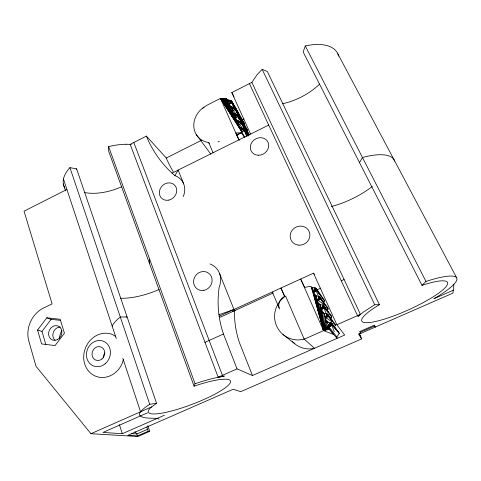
<?xml version="1.0" encoding="UTF-8"?>
<svg xmlns="http://www.w3.org/2000/svg" width="481" height="481" viewBox="0 0 481 481"><rect width="100%" height="100%" fill="white"/><g stroke="black" fill="none" stroke-linecap="round" stroke-linejoin="round"><path stroke-width="0.72" d="M292.195 341.191A22.469 22.162 -36.6 0 0 314.526 348.262L304.22 339.189L285.588 296.001C281.03 299.296 277.429 303.842 275.679 309.223A24.369 23.846 -40.2 0 0 298.581 339.959L304.22 339.189L323.569 330.639L324.158 313.45L322.727 312.987L321.639 312.019L320.292 304.726L317.959 303.571L317.352 302.435L314.941 295.599L313.865 294.643L311.351 287.157L310.257 286.351L304.389 287.44M332.076 320.412L327.477 314.111L326.587 313.732L325.3 318.729L325.192 319.961L325.811 321.122C327.555 323.274 332.088 321.116 332.269 324.765L329.371 327.387L329.124 328.523L333.76 334.535L323.569 330.639L317.352 302.435L318.783 296.38L319.667 296.759L324.501 303.619M149.314 263.041L149.699 259.343M126.07 144.252A47 23.286 -18.6 0 0 108.598 146.603L108.682 151.274L194.077 386.165A43.927 8.213 -20.8 0 1 230.171 380.501A43.927 8.213 -20.8 0 1 205.116 398.947L200.493 400.974A43.927 8.213 -20.8 0 1 158.989 413.576A43.927 8.213 -20.8 0 1 150.926 407.485L156.535 403.282L76.629 168.867L69.937 167.641L68.945 168.699A47 23.286 -18.6 0 0 63.444 178.986C62.843 182.058 63.131 185.329 64.731 188.065M147.817 425.685L149.699 431.355L148.208 431.235L137.494 435.906L127.868 435.311L233.165 389.249L240.692 391.666L361.7 338.901L358.766 334.301L452.964 293.103L453.944 284.175M304.551 287.121L300.655 279.028L323.569 330.639L329.371 327.387L336.844 336.928L337.025 338.39L252.453 375.511L237.049 368.879L223.467 334.006A103.896 101.034 -24.7 0 1 219.534 318.626L219.168 316.233L313.51 273.16L336.862 324.759L344.667 335.059L337.025 338.39L329.323 329.305L323.569 330.639L325.192 319.961L327.351 322.709M329.323 329.305L329.124 328.523L323.569 330.639L321.206 310.834L322.631 304.984L323.533 305.357L328.289 312.013M330.104 326.605L323.569 330.639L325.811 321.122L327.206 322.757M336.844 336.928L339.201 333.652L332.269 324.765L323.569 330.639L313.444 293.476L314.899 287.794L316.155 288.63L320.779 295.37M123.31 359.722L122.222 363.365A22.481 19.925 -68.4 0 1 95.136 376.004A22.481 19.925 -68.4 0 1 85.696 347.408A22.481 19.925 -68.4 0 1 112.746 334.644L115.584 336.393M338.618 56.145A50.006 25.078 -28.9 0 0 305.291 45.954L303.162 51.99L421.993 285.341A47.012 8.953 -24.2 0 1 447.144 285.035A47.012 8.953 -24.2 0 1 408.616 309.8L403.523 312.031A47.012 8.953 -24.2 0 1 363.708 322.39A47.012 8.953 -24.2 0 1 378.679 305.152L379.431 304.707L267.358 71.555L262.169 69.336L256.986 74.844L251.858 82.371L231.8 92.592L250.571 134.079M326.587 313.732L324.158 313.45L325.3 318.729L328.156 316.276L327.838 314.574L325.3 318.729L328.409 322.787M316.48 296.452L313.708 292.412L315.392 287.927L317.743 291.504M318.783 296.38L314.941 295.599L317.466 301.232L320.328 298.881L320.021 297.216L317.466 301.232L320.466 305.339M322.631 304.984L320.292 304.726L321.464 309.734L324.23 307.575L324.29 306.692L323.899 305.82L321.464 309.734L324.32 313.738M316.366 296.068L317.466 301.232L319.264 296.512L320.785 298.785M314.899 287.794L311.351 287.157L323.569 330.639L326.93 321.933M236.285 135.341L241.546 132.792L241.865 131.992L244.823 130.465C244.528 127.423 240.434 128.836 238.895 126.864L220.454 98.371L206.908 105.273L202.501 108.147A21.843 18.939 -37.1 0 0 193.987 128.295A21.843 18.939 -37.1 0 0 207.846 142.4L208.682 142.46L209.53 143.627M194.077 386.165L195.045 383.736L108.604 146.603M312.572 287.506L313.708 292.412L316.48 290.344L316.54 289.484L316.155 288.63L313.708 292.412L311.351 287.157M313.708 292.412L315.795 288.167L323.605 299.104A2.633 2.561 -23.3 0 1 324.471 301.034L323.274 302.513M317.466 301.232L319.667 296.759L327.248 307.173A2.543 2.489 -20.5 0 1 328.096 309.036L326.882 310.576M329.04 316.69L327.074 313.865L325.3 318.729L327.477 314.111L334.602 323.448A2.567 2.531 -10.5 0 1 335.461 325.348L334.235 326.894M325.162 308.105L323.124 305.11L321.464 309.734L323.533 305.357L330.886 315.235A2.658 2.609 -16.6 0 1 331.77 317.195L330.561 318.693M247.072 130.766L247.348 130.255A2.309 2.026 -34.2 0 0 246.663 128.734L234.704 107.978L230.255 106.463L220.454 98.371L226.01 98.377C227.188 100.986 231.331 99.417 232.215 102.146L238.444 112.807M327.838 314.574L326.094 317.773L331.854 321.687M315.163 296.314L313.865 294.643L323.569 330.639L328.156 322.27M244.114 124.236L244.396 123.725A2.387 2.086 -34.3 0 0 243.687 122.156L231.589 101.07L220.454 98.371L238.889 139.887M320.021 297.216L318.266 300.312L324.278 304.876M183.243 196.633A17.689 15.62 -45.9 0 0 174.91 175.655L178.15 170.064L268.711 125.06M359.499 162.626L362.47 157.509A53.289 18.867 -26.4 0 1 394.624 161.087M156.535 403.282L149.747 404.323L148.491 405.116A53.229 9.963 -20.8 0 0 140.56 411.79L139.538 413.516L139.34 414.947C143.434 419.835 153.271 417.117 159.133 419.089M240.458 128.271L235.203 118.615L235.528 117.839L238.486 116.384C238.179 113.384 234.127 114.749 232.594 112.788L220.454 98.371L226.401 98.954M37.554 330.032L46.801 317.815L60.191 319.294L64.418 333.183L55.056 345.58L41.588 343.915L37.554 330.032L41.991 331.415L45.809 344.468M41.991 331.415L51.124 319.336L60.708 320.4M314.941 295.599L323.569 330.639L330.507 322.498M328.198 315.386L326.094 317.773L328.282 315.909L335.461 325.348M324.29 306.692L322.198 308.976L324.368 307.215L331.77 317.195M320.382 298.016L318.266 300.312L320.46 298.527L328.096 309.036M317.959 303.571L323.569 330.639L331 322.625M76.196 169.324L76.629 168.867M316.54 289.484L314.442 291.684L316.618 289.995L324.471 301.034M319.065 304.377L323.569 330.639L331.415 322.871L338.305 331.656A2.682 2.652 -1.6 0 1 339.201 333.652M421.993 285.341L425.992 281.457A56.986 10.859 -24.2 0 1 454.924 283.135L452.747 285.455A56.986 10.859 -24.2 0 1 437.596 296.536M202.82 108.315L204.064 107.149M320.292 304.726L323.569 330.639L331.782 323.34L335.93 328.956M251.858 82.371L360.407 314.358L357.96 316.45L363.317 312.115L374.711 304.72L379.431 304.707M126.599 317.292L127.092 316.901L120.31 317.033L119.162 317.941A50.932 15.302 -20.1 0 0 112.175 326.088M322.535 313.113L321.639 312.019L323.569 330.639L332.185 324.23M241.48 119.541L235.305 109.013L231.589 107.01L234.704 107.978L235.305 109.013L235.197 109.644L232.281 110.991L232.095 111.863L233.345 114.069M244.805 137.139L238.384 125.92L238.57 125.024L241.63 123.364C241.27 120.298 236.953 121.825 235.534 119.553L220.454 98.371L227.399 99.699M437.596 296.53L433.91 298.719L453.276 290.235M248.106 135.63L244.781 130.056L239.905 127.621L241.865 131.992L220.454 98.371L232.215 102.146L232.095 102.778L229.293 103.926L228.968 104.684L229.293 105.604M173.208 171.651A131.499 114.183 -29.4 0 1 166.27 158.002L146.38 136.093L130.165 144.36L218.164 377.224L224.356 376.064L213.907 378.18A53.229 9.963 -20.8 0 0 195.045 383.742M66.919 189.472L24.05 211.171L52.098 303.896L43.837 307.852A26.022 22.336 -65.5 0 0 29.07 341.895L35.991 366.257L90.951 433.706L137.855 436.514L149.699 431.355M166.27 158.002L201.527 140.284M146.38 136.093A141.654 120.911 -30.3 0 0 171.789 172.853L172.066 173.106L178.15 170.064L183.658 183.814M242.099 119.937L244.083 118.951M273.25 292.989L220.49 317.129L219.168 316.233L218.945 314.706A103.896 101.034 -24.7 0 1 219.198 287.163A18.621 17.268 -53.5 0 0 209.975 263.943M316.787 289.953L320.875 288.101M204.984 342.364L223.467 334.006M341.263 280.778L344.101 279.497M218.164 377.224L237.049 368.879M336.862 324.759L360.407 314.358M90.951 433.706L151.623 406.902M147.559 412.8L103.012 432.437L122.306 433.712L164.442 415.241M360.179 332.365L374.717 326.004L375.234 327.098L374.326 325.174L359.698 331.583L360.822 333.405L360.287 332.335M147.565 429.286L136.863 433.958L131.674 433.603M217.977 141.871L219.366 141.336M236.694 134.662L241.546 132.792L244.234 137.229M218.945 314.706L233.964 309.475L235.173 310.353L232.461 311.297M304.01 338.738L304.22 339.189M241.546 132.792L235.816 132.966L239.358 140.338M126.076 144.252L131.367 144.39M228.541 100.132L220.454 98.371L239.508 127.82M330.243 315.079L330.886 315.235M337.65 331.487L338.305 331.656M326.617 307.01L327.248 307.173M333.964 323.274L334.602 323.448M231.908 101.461L220.454 98.371L238.57 125.024L236.508 120.418L241.588 122.962L247.607 133.117M241.588 122.962L237.842 120.965L240.981 121.915L247.234 132.726L240.608 121.681M46.801 317.815L51.124 319.336M244.456 129.347L241.059 128.042L244.138 128.944L247.769 135.191M238.131 115.284L234.752 113.967L237.812 114.887L249.26 134.68M237.842 120.965L241.294 122.312M231.589 107.01L235.017 108.369M244.396 123.725L232.251 102.537L220.454 98.371L236.279 117.382L233.598 113.546L238.444 115.981L244.516 126.275M236.658 114.971L230.255 106.463L235.305 109.013M230.05 103.493L220.454 98.371L236.778 121.116M234.89 109.818L230.255 106.463L235.347 109.403L247.348 130.255M238.486 116.384L244.582 128.042L238.017 116.805L233.598 113.546L238.486 116.384L249.254 135.023M230.255 106.463L235.197 109.644L241.534 121.23L240.205 119.522M233.598 113.546L238.329 116.63M241.179 123.791L236.508 120.418L242.61 128.481M282.966 334.457L294.823 343.801M172.066 173.106L174.91 175.655M233.117 110.42L220.454 98.371L232.095 102.778L238.504 114.55M332.13 325.138L336.015 329.641M134.939 431.691L136.863 433.958L137.494 435.906M328.156 316.276L332.161 321.08M324.23 307.575L328.367 312.68M232.594 112.788L236.279 117.382M245.827 132.522L247.661 134.836L241.48 123.611L236.508 120.418L241.63 123.364L248.665 135.54M320.328 298.881L324.585 304.281M316.48 290.344L320.857 296.031M317.352 302.435L319.023 304.671M196.368 134.728L210.912 154.197M321.206 310.834L323.256 313.612M313.444 293.476L315.169 295.917M242.616 131.517L239.905 127.621L244.823 130.465L248.124 136.159M313.51 273.16L314.327 274.38M321.548 299.916L322.306 301.052M358.934 334.012L360.389 336.315L359.145 333.622M230.495 107.137L228.968 104.684L220.454 98.371L235.528 117.839L237.313 121.002M243.759 128.704L245.298 131.259M246.074 132.54L247.613 135.095M237.434 114.652L244.138 125.878M234.337 107.744L236.219 110.913M236.971 112.181L241.113 119.15M231.217 100.83L232.359 102.76M233.123 104.052L238.071 112.416M226.01 98.377L226.749 99.627M247.595 133.339L248.677 135.197M232.822 113.107L220.454 98.371L231.788 102.946L233.802 107.69M233.754 113.534L232.281 110.991L220.454 98.371L229.293 103.926L231.127 107.185M231.8 92.592L233.994 96.495M247.535 135.919L244.667 130.724L239.905 127.621L244.354 130.904L246.645 136.303M337.482 53.138L456.728 277.91M305.291 45.954L425.992 281.457M262.169 69.336L374.711 304.72M249.398 83.622L357.509 315.638M359.193 333.483L361.7 338.901M284.866 296.615L280.964 288.023L284.59 296.44A9.692 9.404 -41.6 0 0 279.479 301.767L279.082 302.958A9.692 9.404 -41.6 0 0 279.106 307.87L279.509 309.036M279.106 307.87L272.264 291.997M208.682 142.46L213.047 152.736M237.83 116.516L238.979 119.228M316.173 290.626L318.614 296.681M219.444 273.196L233.964 309.475M323.929 307.87L326.377 314.015M252.453 375.511L239.646 343.2A95.845 93.783 -18.5 0 1 234.506 310.636M331.83 325.445L334.283 331.68M133.82 142.496L222.42 375.342M69.937 167.641L149.747 404.323M146.867 427.194L148.208 431.235M63.444 178.986L116.288 338.516M122.841 358.309L140.554 411.79M63.336 183.964L65.62 190.891M119.42 424.639L122.306 433.712M322.727 312.987L323.569 330.639M319.685 84.037A41.27 20.683 -28.9 0 1 282.245 103.734M121.789 186.706A38.793 19.21 -18.6 0 1 84.434 192.514M159.175 289.49A41.24 14.358 -19.8 0 1 120.454 298.208M103.385 357.87A6.842 6.085 -68.6 0 1 104.894 352.88M372.336 186.436A43.969 15.56 -26.4 0 1 331.361 206.487M59.211 338.269A24.904 21.771 -66.5 0 1 61.827 330.555M54.978 340.211A7.443 6.427 -65.8 0 1 53.445 332.022A7.443 6.427 -65.8 0 1 60.269 327.05M101.942 358.988A7.077 6.253 -68.1 0 0 101.202 347.06A7.077 6.253 -68.1 0 0 92.033 354.611A7.077 6.253 -68.1 0 0 101.942 358.988M105.153 363.81A13.33 11.778 -68.1 0 0 103.692 341.348A13.33 11.778 -68.1 0 0 86.454 355.633A13.33 11.778 -68.1 0 0 105.153 363.81M168.873 200.108A9.247 8.165 -45.9 0 0 175.102 185.654A9.247 8.165 -45.9 0 0 160.101 188.985A9.247 8.165 -45.9 0 0 168.873 200.108M258.321 155.261A9.536 8.466 -33.1 0 0 268.025 142.226A9.536 8.466 -33.1 0 0 252.17 141.919A9.536 8.466 -33.1 0 0 258.321 155.261M203.89 290.332A9.734 9.025 -53.5 0 0 210.323 274.843A9.734 9.025 -53.5 0 0 194.348 277.844A9.734 9.025 -53.5 0 0 203.89 290.332M298.911 245.16A10.023 9.404 -29.5 0 0 309.085 231.343A10.023 9.404 -29.5 0 0 292.093 230.363A10.023 9.404 -29.5 0 0 298.911 245.16M57.269 339.706A7.528 6.481 -65.7 0 0 59.71 327.014A7.528 6.481 -65.7 0 0 48.707 332.251A7.528 6.481 -65.7 0 0 57.269 339.706"/></g></svg>
